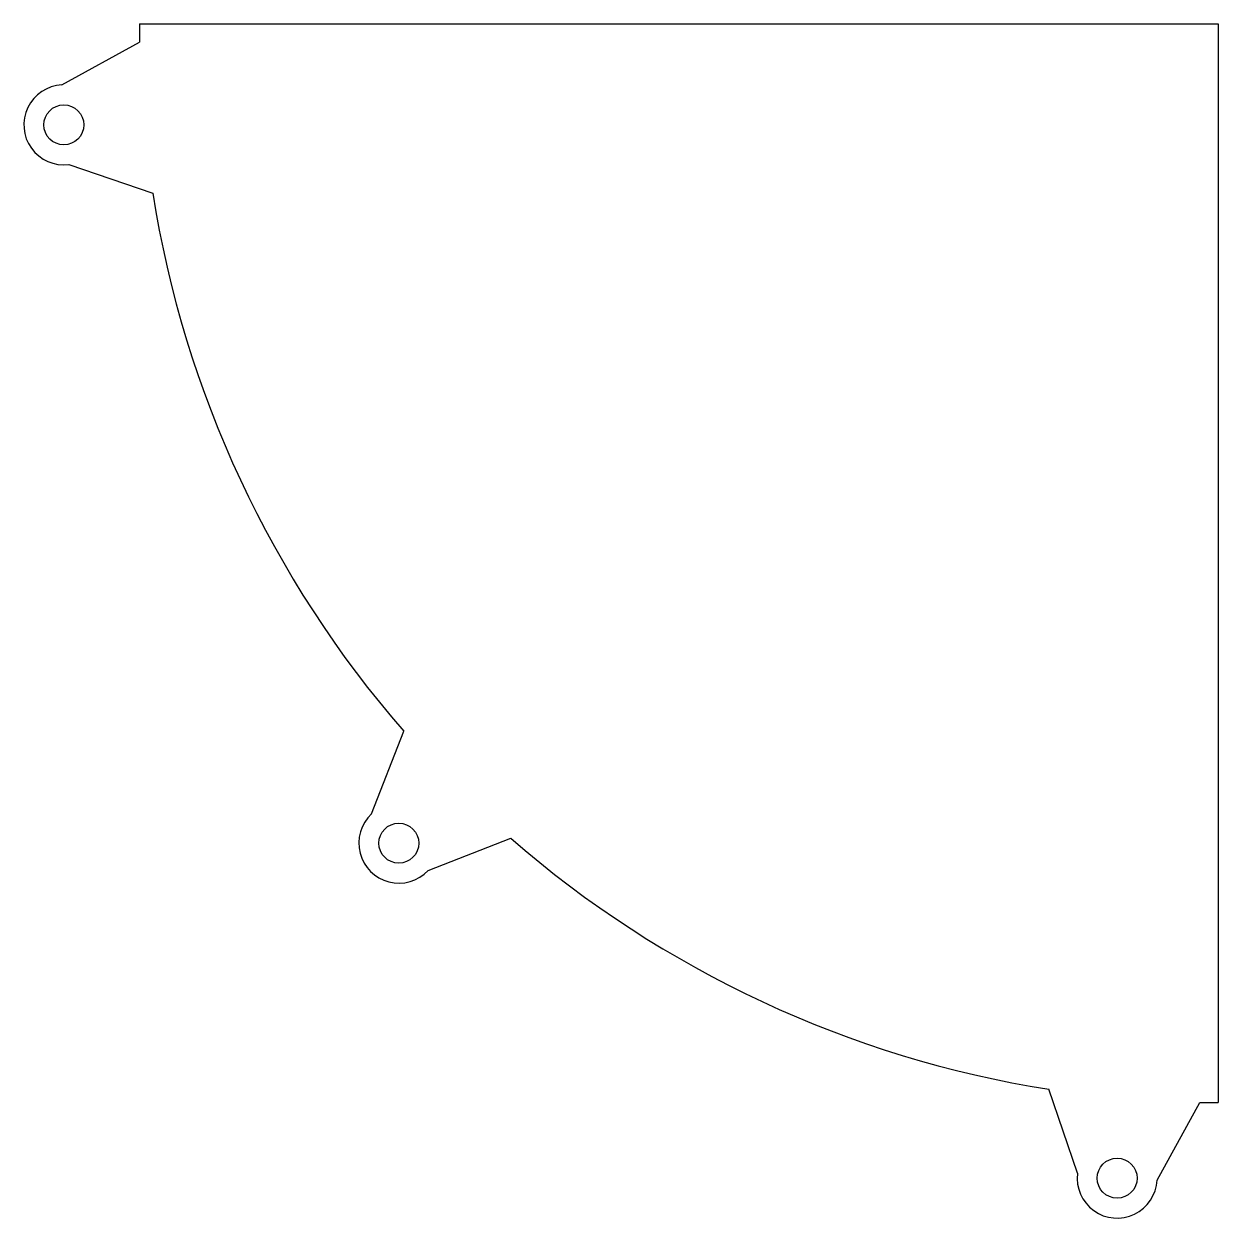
# Model space of a CAD drawing. Header units: millimetres. Extents: x -149 to 0, y -149 to 0.
import ezdxf

# ---------------------------------------------------------------- set-up
doc = ezdxf.new("R2010")
doc.units = ezdxf.units.MM

msp = doc.modelspace()

# ---------------------------------------------------------------- linework, layer by layer
at = {"color": 7, "linetype": 'Continuous'}
for p, q in [((-135, 0), (0, 0)), ((0, 0), (0, -135)), ((-144.71, -7.64), (-134.98, -2.3)), ((-143.84, -17.6), (-133.33, -21.17)), ((-105.94, -98.87), (-101.92, -88.53)), ((-98.87, -105.94), (-88.53, -101.92)), ((-17.6, -143.84), (-21.17, -133.33)), ((-7.64, -144.71), (-2.3, -134.98))]:
    msp.add_line(p, q, dxfattribs=at)
for centre in [(-144.45, -12.64), (-102.53, -102.53), (-12.64, -144.45)]:
    msp.add_circle(centre, 2.5, dxfattribs=at)
for centre, radius, start, end in [((0, 0), 135, 180, 180.9769), ((-144.45, -12.64), 5, 93.0237, 276.9763), ((0, 0), 135, 189.0231, 220.9769), ((-102.53, -102.53), 5, 133.0237, 316.9763), ((0, 0), 135, 229.0231, 260.9769), ((0, 0), 135, 269.0231, 270), ((-12.64, -144.45), 5, 173.0237, 356.9763)]:
    msp.add_arc(centre, radius, start, end, dxfattribs=at)

doc.saveas('drawing.dxf')
